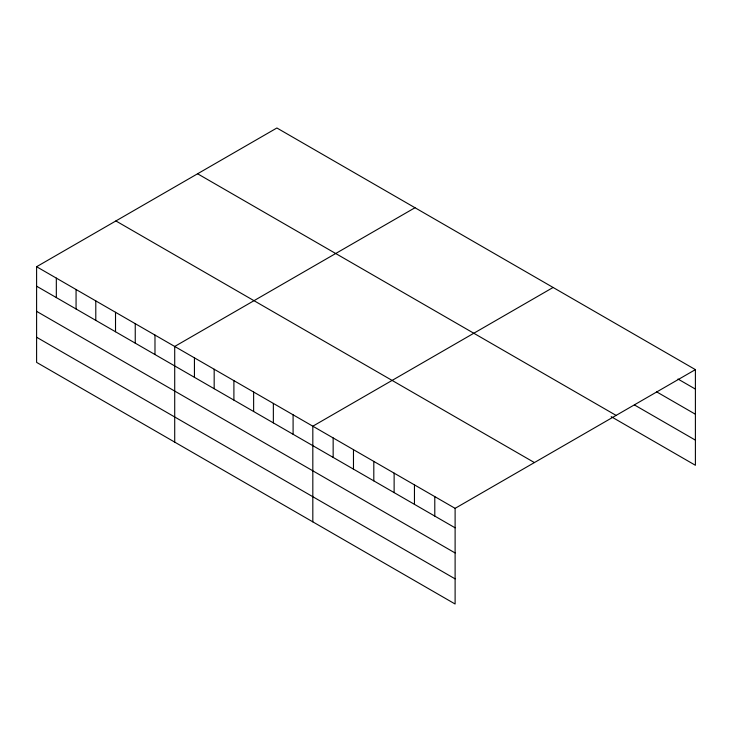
<?xml version="1.0" encoding="UTF-8"?>
<svg xmlns="http://www.w3.org/2000/svg" width="732" height="732" viewBox="0 0 732 732"><rect width="100%" height="100%" fill="white"/><g stroke="black" fill="none" stroke-linecap="round" stroke-linejoin="round"><path stroke-width="1.1" d="M455.112 552.962L455.112 508.347L36.6 266.723L36.6 362.377L455.112 604.01L455.112 552.962L36.6 311.338M611.183 416.654L695.4 465.278L695.4 369.623L276.888 127.99L36.6 266.723M414.998 207.732L174.71 346.456L174.71 442.119M553.108 287.466L312.82 426.198L312.82 521.852M455.112 508.347L695.4 369.623M677.978 379.03L695.4 389.095M656.677 391.876L695.4 414.239M634.415 404.933L695.4 440.133M197.594 173.777L616.106 415.401M115.894 220.945L534.406 462.569M36.6 286.194L455.112 527.818M36.6 337.242L455.112 578.866M434.79 496.607L434.79 516.087M414.458 484.877L414.458 504.348M394.127 473.137L394.127 492.609M373.805 461.407L373.805 480.878M353.474 449.668L353.474 469.139M333.152 437.928L333.152 457.399M293.093 414.806L293.093 434.277M273.356 403.414L273.356 422.886M253.629 392.023L253.629 411.494M233.901 380.631L233.901 400.102M214.174 369.239L214.174 388.71M194.438 357.847L194.438 377.319M154.983 335.064L154.983 354.535M135.246 323.672L135.246 343.152M115.519 312.28L115.519 331.761M95.791 300.898L95.791 320.369M76.064 289.506L76.064 308.977M56.327 278.114L56.327 297.585"/></g></svg>
